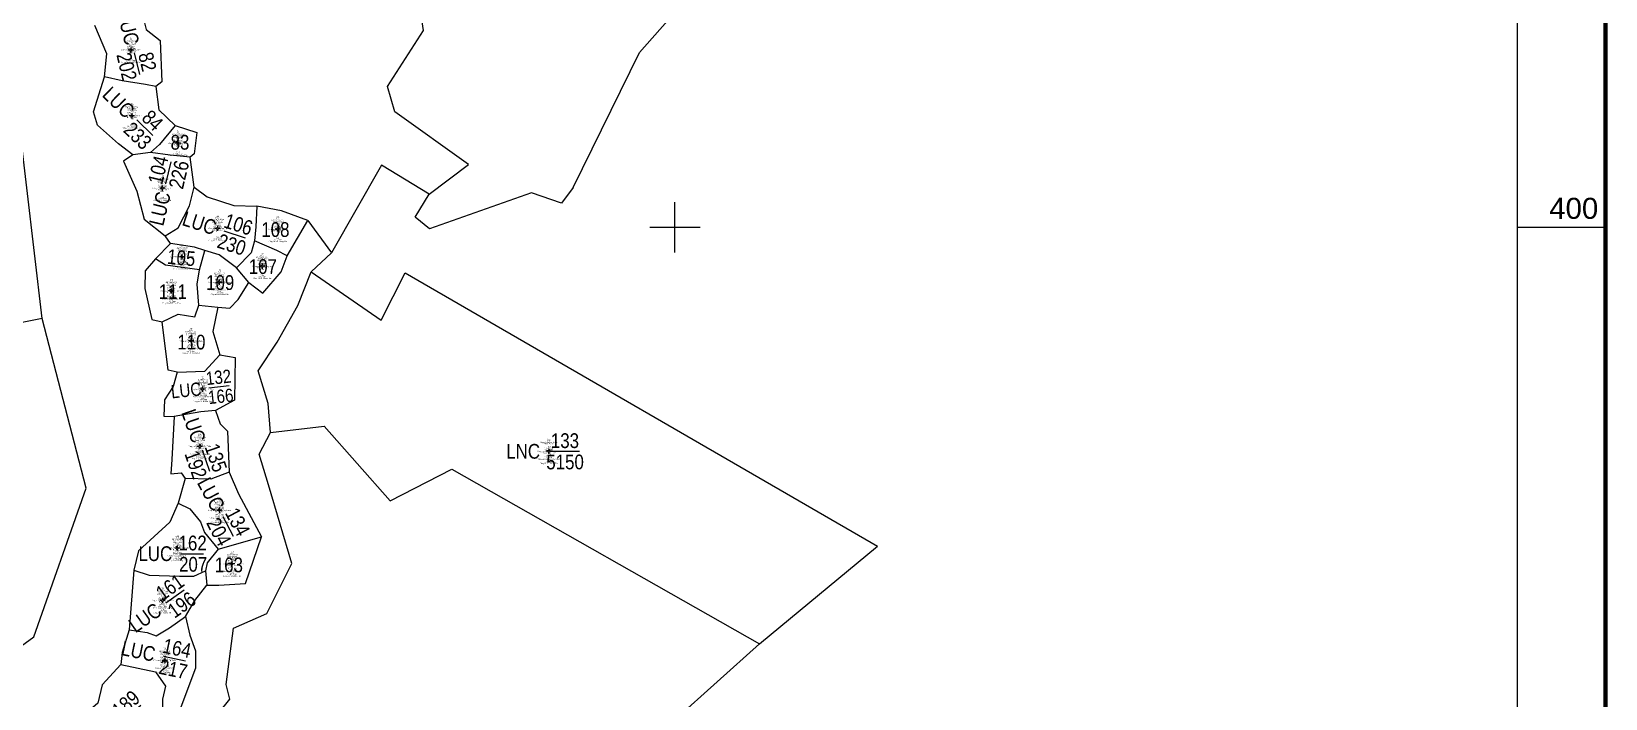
# Model space of a CAD drawing. Header units: metres. Extents: x 546779 to 548251, y 1841578 to 1843315.
# Drawn here: x 547847.2 to 548221, y 1842288 to 1842446.5 of the extents above; entities that cross this region are included whole.
import ezdxf
from ezdxf.enums import TextEntityAlignment as Align

# ---------------------------------------------------------------- set-up
doc = ezdxf.new("R2010")
doc.units = ezdxf.units.M
doc.header["$MEASUREMENT"] = 0
for name, color, linetype, lineweight in [('Level 10', 7, 'Continuous', 0), ('Level 11', 7, 'Continuous', 0), ('Level 13', 7, 'Continuous', 0), ('Level 15', 7, 'Continuous', 0), ('Level 18', 7, 'Continuous', 0), ('Level 56', 7, 'Continuous', 0), ('Level 60', 7, 'Continuous', 0)]:
    doc.layers.add(name, color=color, linetype=linetype, lineweight=lineweight)
doc.styles.add('Style-VHarial', font='VHarial.shx')
doc.styles.add('Style-vnarialNarrowI', font='vnarialNarrowI.shx')
doc.styles.add('Style-Vntimei', font='Vntimei.shx')

# ---------------------------------------------------------------- blocks, each defined once
blk = doc.blocks.new('N_THUA_80')
at = {"layer": 'Level 13', "color": 230, "linetype": 'Continuous', "lineweight": 13, "flags": 128}
blk.add_lwpolyline([(-1.678349, -0.006984), (3.64062, -0.003023)], dxfattribs=at)
at = {"layer": 'Level 13', "color": 230, "linetype": 'Continuous', "lineweight": 0, "style": 'Style-vnarialNarrowI'}
blk.add_text('82', height=3.499983, rotation=359.999982, dxfattribs=at).set_placement((1.101486, 0.780231), align=Align.CENTER)
blk.add_text('LUC ', height=3.499983, rotation=359.999982, dxfattribs=at).set_placement((-2.607487, 0.002234), align=Align.MIDDLE_RIGHT)
blk.add_text('202', height=3.499983, rotation=359.999982, dxfattribs=at).set_placement((1.099686, -0.781393), align=Align.TOP_CENTER)
blk = doc.blocks.new('N_THUA_82')
at = {"layer": 'Level 13', "color": 230, "linetype": 'Continuous', "lineweight": 13, "flags": 128}
blk.add_lwpolyline([(-1.669013, -0.001867), (3.649115, -0.00119)], dxfattribs=at)
at = {"layer": 'Level 13', "color": 230, "linetype": 'Continuous', "lineweight": 0, "style": 'Style-vnarialNarrowI'}
blk.add_text('84', height=3.499986, rotation=0.000055, dxfattribs=at).set_placement((1.092484, 0.768469), align=Align.CENTER)
blk.add_text('LUC ', height=3.499986, rotation=0.000055, dxfattribs=at).set_placement((-2.595013, -0.013529), align=Align.MIDDLE_RIGHT)
blk.add_text('233', height=3.499986, rotation=0.000055, dxfattribs=at).set_placement((1.098529, -0.791154), align=Align.TOP_CENTER)
blk = doc.blocks.new('N_THUA_102')
at = {"layer": 'Level 13', "color": 230, "linetype": 'Continuous', "lineweight": 13, "flags": 128}
blk.add_lwpolyline([(-2.837816, 0.003921), (2.527447, 0.004543)], dxfattribs=at)
at = {"layer": 'Level 13', "color": 230, "linetype": 'Continuous', "lineweight": 0, "style": 'Style-vnarialNarrowI'}
blk.add_text('104', height=3.499863, rotation=0.000121, dxfattribs=at).set_placement((-0.045482, 0.777317), align=Align.CENTER)
blk.add_text('LUC ', height=3.499863, rotation=0.000121, dxfattribs=at).set_placement((-3.776122, -0.005006), align=Align.MIDDLE_RIGHT)
blk.add_text('226', height=3.499863, rotation=0.000121, dxfattribs=at).set_placement((0.012512, -0.776755), align=Align.TOP_CENTER)
blk = doc.blocks.new('N_THUA_104')
at = {"layer": 'Level 13', "color": 230, "linetype": 'Continuous', "lineweight": 13, "flags": 128}
blk.add_lwpolyline([(-2.836711, 0.001315), (2.542602, -0.00139)], dxfattribs=at)
at = {"layer": 'Level 13', "color": 230, "linetype": 'Continuous', "lineweight": 0, "style": 'Style-vnarialNarrowI'}
blk.add_text('106', height=3.499927, rotation=359.999956, dxfattribs=at).set_placement((0.022875, 0.776708), align=Align.CENTER)
blk.add_text('LUC ', height=3.499927, rotation=359.999956, dxfattribs=at).set_placement((-3.769606, -0.003873), align=Align.MIDDLE_RIGHT)
blk.add_text('230', height=3.499927, rotation=359.999956, dxfattribs=at).set_placement((-0.012035, -0.777279), align=Align.TOP_CENTER)
blk = doc.blocks.new('N_THUA_130')
at = {"layer": 'Level 13', "color": 230, "linetype": 'Continuous', "lineweight": 13, "flags": 128}
blk.add_lwpolyline([(-2.827073, -0.001111), (2.537454, 0.009557)], dxfattribs=at)
at = {"layer": 'Level 13', "color": 230, "linetype": 'Continuous', "lineweight": 0, "style": 'Style-vnarialNarrowI'}
blk.add_text('132', height=3.499799, rotation=359.999997, dxfattribs=at).set_placement((-0.034775, 0.760274), align=Align.CENTER)
blk.add_text('LUC ', height=3.499799, rotation=359.999997, dxfattribs=at).set_placement((-3.780177, -0.015818), align=Align.MIDDLE_RIGHT)
blk.add_text('166', height=3.499799, rotation=359.999997, dxfattribs=at).set_placement((0.011227, -0.797912), align=Align.TOP_CENTER)
blk = doc.blocks.new('N_THUA_131')
at = {"layer": 'Level 13', "color": 230, "linetype": 'Continuous', "lineweight": 13, "flags": 128}
blk.add_lwpolyline([(-2.62, 0), (4.46, 0)], dxfattribs=at)
at = {"layer": 'Level 13', "color": 230, "linetype": 'Continuous', "lineweight": 0, "style": 'Style-vnarialNarrowI'}
blk.add_text('133', height=3.49998, dxfattribs=at).set_placement((1.029485, 0.78), align=Align.CENTER)
blk.add_text('LNC ', height=3.49998, dxfattribs=at).set_placement((-3.771418, -0.00001), align=Align.MIDDLE_RIGHT)
blk.add_text('5150', height=3.49998, dxfattribs=at).set_placement((1.059544, -0.78002), align=Align.TOP_CENTER)
blk = doc.blocks.new('N_THUA_132')
at = {"layer": 'Level 13', "color": 230, "linetype": 'Continuous', "lineweight": 13, "flags": 128}
blk.add_lwpolyline([(-2.844772, 0.007877), (2.411174, 0.005978)], dxfattribs=at)
at = {"layer": 'Level 13', "color": 230, "linetype": 'Continuous', "lineweight": 0, "style": 'Style-vnarialNarrowI'}
blk.add_text('134', height=3.499858, rotation=0.000012, dxfattribs=at).set_placement((-0.098679, 0.7643), align=Align.CENTER)
blk.add_text('LUC ', height=3.499858, rotation=0.000012, dxfattribs=at).set_placement((-3.770067, -0.012903), align=Align.MIDDLE_RIGHT)
blk.add_text('204', height=3.499858, rotation=0.000012, dxfattribs=at).set_placement((-0.096225, -0.790589), align=Align.TOP_CENTER)
blk = doc.blocks.new('N_THUA_133')
at = {"layer": 'Level 13', "color": 230, "linetype": 'Continuous', "lineweight": 13, "flags": 128}
blk.add_lwpolyline([(-2.846232, 0.002603), (2.507853, -0.001696)], dxfattribs=at)
at = {"layer": 'Level 13', "color": 230, "linetype": 'Continuous', "lineweight": 0, "style": 'Style-vnarialNarrowI'}
blk.add_text('135', height=3.499989, rotation=0.000009, dxfattribs=at).set_placement((-0.022297, 0.769483), align=Align.CENTER)
blk.add_text('LUC ', height=3.499989, rotation=0.000009, dxfattribs=at).set_placement((-3.772512, -0.016838), align=Align.MIDDLE_RIGHT)
blk.add_text('192', height=3.499989, rotation=0.000009, dxfattribs=at).set_placement((-0.042017, -0.797132), align=Align.TOP_CENTER)
blk = doc.blocks.new('N_THUA_157')
at = {"layer": 'Level 13', "color": 230, "linetype": 'Continuous', "lineweight": 13, "flags": 128}
blk.add_lwpolyline([(-2.827182, 0.002821), (2.524909, 0.002716)], dxfattribs=at)
at = {"layer": 'Level 13', "color": 230, "linetype": 'Continuous', "lineweight": 0, "style": 'Style-vnarialNarrowI'}
blk.add_text('161', height=3.499973, rotation=0.000026, dxfattribs=at).set_placement((0.149501, 0.781739), align=Align.CENTER)
blk.add_text('LUC ', height=3.499973, rotation=0.000026, dxfattribs=at).set_placement((-3.775293, 0.004078), align=Align.MIDDLE_RIGHT)
blk.add_text('196', height=3.499973, rotation=0.000026, dxfattribs=at).set_placement((0.019096, -0.773708), align=Align.TOP_CENTER)
blk = doc.blocks.new('N_THUA_158')
at = {"layer": 'Level 13', "color": 230, "linetype": 'Continuous', "lineweight": 13, "flags": 128}
blk.add_lwpolyline([(-2.83, 0), (2.53, 0)], dxfattribs=at)
at = {"layer": 'Level 13', "color": 230, "linetype": 'Continuous', "lineweight": 0, "style": 'Style-vnarialNarrowI'}
blk.add_text('162', height=3.49998, dxfattribs=at).set_placement((-0.032184, 0.78), align=Align.CENTER)
blk.add_text('LUC ', height=3.49998, dxfattribs=at).set_placement((-3.771418, -0.00001), align=Align.MIDDLE_RIGHT)
blk.add_text('207', height=3.49998, dxfattribs=at).set_placement((0.089274, -0.78002), align=Align.TOP_CENTER)
blk = doc.blocks.new('N_THUA_160')
at = {"layer": 'Level 13', "color": 230, "linetype": 'Continuous', "lineweight": 13, "flags": 128}
blk.add_lwpolyline([(-2.828037, -0.005432), (2.524139, -0.006644)], dxfattribs=at)
at = {"layer": 'Level 13', "color": 230, "linetype": 'Continuous', "lineweight": 0, "style": 'Style-vnarialNarrowI'}
blk.add_text('164', height=3.499925, rotation=0.000143, dxfattribs=at).set_placement((-0.042754, 0.77849), align=Align.CENTER)
blk.add_text('LUC ', height=3.499925, rotation=0.000143, dxfattribs=at).set_placement((-3.76939, -0.004083), align=Align.MIDDLE_RIGHT)
blk.add_text('217', height=3.499925, rotation=0.000143, dxfattribs=at).set_placement((0.087073, -0.782067), align=Align.TOP_CENTER)
blk = doc.blocks.new('N_THUA_185')
at = {"layer": 'Level 13', "color": 230, "linetype": 'Continuous', "lineweight": 13, "flags": 128}
blk.add_lwpolyline([(-2.838616, 0.006291), (2.482768, 0.006827)], dxfattribs=at)
at = {"layer": 'Level 13', "color": 230, "linetype": 'Continuous', "lineweight": 0, "style": 'Style-vnarialNarrowI'}
blk.add_text('189', height=3.499855, rotation=359.999907, dxfattribs=at).set_placement((-0.032769, 0.778239), align=Align.CENTER)
blk.add_text('LUC ', height=3.499855, rotation=359.999907, dxfattribs=at).set_placement((-3.771044, -0.003146), align=Align.MIDDLE_RIGHT)
blk.add_text('373', height=3.499855, rotation=359.999907, dxfattribs=at).set_placement((-0.068755, -0.784302), align=Align.TOP_CENTER)
blk = doc.blocks.new('CENTRD')
at = {"layer": 'Level 11', "linetype": 'Continuous', "lineweight": 0}
h = blk.add_hatch(color=3, dxfattribs=at)
edge = h.paths.add_edge_path()
edge.add_arc((-0.0025, 0), 1.500056, 0, 360)
at = {"layer": 'Level 11', "color": 3, "linetype": 'Continuous', "lineweight": 0}
for p, q in [((-6.200231, 0), (-12.400462, 0)), ((0, 6.200231), (-6.200231, 0)), ((-6.200231, 0), (0, -6.200231)), ((0, 12.400462), (0, 6.200231)), ((6.200231, 0), (0, 6.200231)), ((0, -6.200231), (6.200231, 0)), ((12.600469, 0), (6.200231, 0)), ((0, -6.200231), (0, -12.400462))]:
    blk.add_line(p, q, dxfattribs=at)

msp = doc.modelspace()

# ---------------------------------------------------------------- linework, layer by layer
at = {"layer": 'Level 10', "color": 7, "linetype": 'Continuous', "lineweight": 0}
for p, q in [((547849.68, 1842378.3), (547842.43, 1842440.39)), ((547875.43, 1842417.77), (547871.22, 1842417.2)), ((547885.8, 1842409.55), (547884.83, 1842416.67)), ((547907.86, 1842393.23), (547912.82, 1842401.62)), ((547912.82, 1842401.62), (547918.45, 1842393.91)), ((547880.21, 1842396.17), (547876.66, 1842392.54)), ((547880.21, 1842396.17), (547878.94, 1842397.94)), ((547887.09, 1842389.91), (547888.37, 1842394.45)), ((547918.45, 1842393.91), (547913.58, 1842389.38)), ((547898.81, 1842386.87), (547895.84, 1842390.39)), ((547886.88, 1842381.47), (547891.43, 1842381.01)), ((547883.69, 1842340.31), (547882.01, 1842334.46)), ((547891.48, 1842323.54), (547901.77, 1842326.43)), ((548020.1, 1842301.01), (548048.11, 1842324.2)), ((547871.48, 1842318.53), (547870.39, 1842304.32)), ((547888.5, 1842318.38), (547888.81, 1842314.97)), ((548020.1, 1842301.01), (548000, 1842282.97))]:
    msp.add_line(p, q, dxfattribs=at)
at = {"layer": 'Level 10', "color": 7, "linetype": 'Continuous', "lineweight": 0, "flags": 128}
for points in [[(547941.63, 1842407.89), (547950.93, 1842414.93), (547933.45, 1842427.41), (547931.74, 1842433.44), (547940.25, 1842446.76), (547937.62, 1842464.25), (547952.95, 1842490.88), (547953.43, 1842500.91), (547958.07, 1842509.7), (547969.65, 1842507.79)], [(547975.82, 1842409.44), (547991.59, 1842441.51), (548004.85, 1842456.62), (548017.55, 1842464.19), (548031.07, 1842472.51)], [(547873.31, 1842451.45), (547874.38, 1842447.01), (547877.72, 1842444.38), (547878.16, 1842434.52), (547876.73, 1842433.44)], [(547864.55, 1842435.73), (547865.07, 1842441.17), (547862.21, 1842447.91)], [(547871.22, 1842417.2), (547867.86, 1842419.81), (547862.89, 1842424.26), (547861.93, 1842427.44), (547864.55, 1842435.73)], [(547876.73, 1842433.44), (547874.26, 1842433.89), (547868.73, 1842434.78), (547864.55, 1842435.73)], [(547876.73, 1842433.44), (547877.45, 1842427.88), (547881.3, 1842424.15)], [(547881.3, 1842424.15), (547877.54, 1842419.69), (547875.43, 1842417.77)], [(547881.3, 1842424.15), (547886.45, 1842422.55), (547885.85, 1842417.45), (547884.83, 1842416.67)], [(547871.22, 1842417.2), (547869.04, 1842415.73), (547872.17, 1842408.54), (547873.9, 1842401.94), (547878.94, 1842397.94)], [(547884.83, 1842416.67), (547880.09, 1842417.1), (547875.43, 1842417.77)], [(547941.63, 1842407.89), (547930.33, 1842414.74), (547918.45, 1842393.91)], [(547878.94, 1842397.94), (547882.05, 1842399.85), (547884.74, 1842405.09), (547885.8, 1842409.55)], [(547885.8, 1842409.55), (547888.91, 1842407.24), (547895.22, 1842405.21), (547900.72, 1842405.01)], [(547975.82, 1842409.44), (547973.05, 1842405.72), (547965.95, 1842408.2), (547941.72, 1842399.62), (547938.27, 1842402.39), (547941.63, 1842407.89)], [(547900.72, 1842405.01), (547900.43, 1842400.08), (547900.14, 1842396.8)], [(547912.82, 1842401.62), (547906.59, 1842403.88), (547900.72, 1842405.01)], [(547888.37, 1842394.45), (547885.89, 1842395.29), (547880.21, 1842396.17)], [(547900.14, 1842396.8), (547899.38, 1842393.91), (547895.84, 1842390.39)], [(547907.86, 1842393.23), (547905.42, 1842394.47), (547900.14, 1842396.8)], [(547876.66, 1842392.54), (547874.17, 1842389.65), (547874.13, 1842385.43), (547875.73, 1842378.06), (547878.18, 1842377.5)], [(547887.09, 1842389.91), (547879, 1842391.01), (547876.66, 1842392.54)], [(547895.84, 1842390.39), (547891.74, 1842393.48), (547888.37, 1842394.45)], [(547898.81, 1842386.87), (547902.09, 1842384.38), (547906.47, 1842389.44), (547907.86, 1842393.23)], [(547886.88, 1842381.47), (547886.55, 1842386.51), (547887.09, 1842389.91)], [(547903.95, 1842351.25), (547903.39, 1842358.12), (547901, 1842365.91), (547905.54, 1842372.7), (547910.4, 1842381.42), (547913.58, 1842389.38)], [(547913.58, 1842389.38), (547930.25, 1842377.93), (547935.96, 1842389.18), (548048.11, 1842324.2)], [(547891.43, 1842381.01), (547894.3, 1842380.8), (547896.25, 1842382.84), (547898.81, 1842386.87)], [(547878.18, 1842377.5), (547881.99, 1842379.39), (547885.94, 1842378.69), (547886.88, 1842381.47)], [(547891.43, 1842381.01), (547890.25, 1842375.23), (547891.92, 1842369.68)], [(547849.68, 1842378.3), (547813.55, 1842371.05), (547778.77, 1842365.07), (547766.75, 1842362.86)], [(547828.11, 1842288.45), (547847.72, 1842302.7), (547860.19, 1842338.04), (547849.68, 1842378.3)], [(547881.74, 1842365.61), (547879.62, 1842366.07), (547878.18, 1842377.5)], [(547881.74, 1842365.61), (547888.37, 1842365.83), (547891.92, 1842369.68)], [(547891.92, 1842369.68), (547895.54, 1842369.03), (547895.37, 1842358.96), (547890.89, 1842356.5)], [(547881.74, 1842365.61), (547880.83, 1842362.2), (547878.79, 1842358.97), (547878.64, 1842355.14), (547881.05, 1842355.05)], [(547881.05, 1842355.05), (547880.51, 1842344.79), (547880.25, 1842341.38), (547882.69, 1842341.67), (547883.69, 1842340.31)], [(547890.89, 1842356.5), (547887.41, 1842356.13), (547881.05, 1842355.05)], [(547890.89, 1842356.5), (547892.01, 1842353.27), (547893.7, 1842351.53), (547894.16, 1842341.85)], [(547894.16, 1842341.85), (547889.79, 1842340.15), (547883.69, 1842340.31)], [(547894.16, 1842341.85), (547896.37, 1842336.67), (547901.77, 1842326.43)], [(547882.01, 1842334.46), (547880.05, 1842329.97), (547872.58, 1842323.14), (547871.48, 1842318.53)], [(547882.01, 1842334.46), (547884.81, 1842333.14), (547887.35, 1842329.99), (547888.3, 1842327.47), (547891.48, 1842323.54)], [(547888.81, 1842314.97), (547891.67, 1842315), (547898.04, 1842315.34), (547901.77, 1842326.43)], [(547891.48, 1842323.54), (547888.92, 1842320.29), (547888.5, 1842318.38)], [(547871.48, 1842318.53), (547875.13, 1842317.31), (547882.32, 1842317.1), (547885.72, 1842317.1), (547888.5, 1842318.38)], [(547883.72, 1842307.52), (547885.93, 1842311.33), (547888.81, 1842314.97)], [(547870.39, 1842304.32), (547874.64, 1842303.7), (547876.78, 1842302.95), (547879.93, 1842304.84), (547883.72, 1842307.52)], [(547883.72, 1842307.52), (547884.76, 1842303.07), (547886.14, 1842299.36), (547886.14, 1842295.23), (547881.68, 1842283.41)], [(547870.39, 1842304.32), (547868.73, 1842298.98), (547868.43, 1842296.11)], [(547868.43, 1842296.11), (547863.94, 1842291.32), (547862.9, 1842286.9), (547855.18, 1842280.16)], [(547868.43, 1842296.11), (547876.66, 1842294.4), (547879.03, 1842290.95), (547878.3, 1842287.9), (547878.3, 1842285.85), (547881.68, 1842283.41)]]:
    msp.add_lwpolyline(points, dxfattribs=at)
at = {"layer": 'Level 18', "color": 1, "linetype": 'Continuous', "lineweight": 0, "flags": 128}
for points in [[(547886.45, 1842278.14), (547894.29, 1842287.88), (547893.39, 1842291.35), (547895.18, 1842304.72), (547903.05, 1842308.22), (547908.97, 1842320.11), (547903.45, 1842338.77), (547901.23, 1842346.07), (547903.95, 1842351.25)], [(547903.95, 1842351.25), (547916.69, 1842352.78), (547932.33, 1842334.98), (547946.98, 1842342.52), (548020.1, 1842301.01)]]:
    msp.add_lwpolyline(points, dxfattribs=at)
at = {"layer": 'Level 60', "color": 7, "linetype": 'Continuous', "lineweight": 140, "flags": 128}
msp.add_lwpolyline([(546779, 1843221), (548221, 1843221), (548221, 1841779), (546779, 1841779), (546779, 1843221)], close=True, dxfattribs=at)
at = {"layer": 'Level 60', "color": 7, "linetype": 'Continuous', "lineweight": 0, "flags": 128}
msp.add_lwpolyline([(546800, 1843200), (548200, 1843200), (548200, 1841800), (546800, 1841800), (546800, 1843200)], close=True, dxfattribs=at)
for points in [[(548000, 1842394), (548000, 1842406)], [(547994, 1842400), (548006, 1842400)], [(548200, 1842400), (548221, 1842400)]]:
    msp.add_lwpolyline(points, dxfattribs=at)

# ---------------------------------------------------------------- block references
at = {"layer": 'Level 11', "color": 3, "linetype": 'Continuous', "lineweight": 0, "xscale": 0.049998, "yscale": 0.049998, "zscale": 0.049998}
for p in [(547870.79, 1842442.1), (547870.98, 1842426.51), (547881.97, 1842419.96), (547878.24, 1842409.29), (547891.36, 1842399.74), (547905.68, 1842399.53), (547882.92, 1842393.01), (547901.97, 1842390.74), (547880.37, 1842384.86), (547891.77, 1842386.94), (547885.09, 1842373.01), (547887.81, 1842361.54), (547887.16, 1842347.94), (547970.04, 1842346.77), (547891.79, 1842332.77), (547881.8, 1842323.79), (547894.79, 1842320.04), (547878.3, 1842311.32), (547878.81, 1842297.09)]:
    msp.add_blockref('CENTRD', p, dxfattribs=at)
at = {"layer": 'Level 13', "color": 230, "linetype": 'Continuous', "lineweight": 0}
for name, p, xscale, yscale, zscale, rotation in [('N_THUA_80', (547872, 1842439.8), 0.999999, 0.999999, 0.999999, 283.549427), ('N_THUA_82', (547873.39, 1842424.34), 0.999998, 0.999998, 0.999998, 315.906925), ('N_THUA_102', (547879.73, 1842413.08), 0.999999, 0.999999, 0.999999, 76.63054), ('N_THUA_104', (547895.52, 1842398.29), 0.999998, 0.999998, 0.999998, 342.16646), ('N_THUA_130', (547891.86, 1842362.13), 0.9, 0.9, 0.9, 6.068994), ('N_THUA_133', (547888.62, 1842344.4), 0.999997, 0.999997, 0.999997, 289.123941), ('N_THUA_132', (547893.97, 1842328.74), 1.000001, 1.000001, 1.000001, 297.80463), ('N_THUA_157', (547881.39, 1842312.36), 1.000002, 1.000002, 1.000002, 35.265021), ('N_THUA_160', (547881.27, 1842297.49), 0.999998, 0.999998, 0.999998, 348.262151), ('N_THUA_185', (547871.24, 1842284.85), 1.000001, 1.000001, 1.000001, 40.268523)]:
    msp.add_blockref(name, p, dxfattribs=dict(at, xscale=xscale, yscale=yscale, zscale=zscale, rotation=rotation))
for name, p in [('N_THUA_131', (547972.84, 1842346.77)), ('N_THUA_158', (547885.48, 1842322.45))]:
    msp.add_blockref(name, p, dxfattribs=at)

# ---------------------------------------------------------------- texts
at = {"layer": 'Level 13', "color": 230, "linetype": 'Continuous', "lineweight": 0, "style": 'Style-vnarialNarrowI'}
for s, p in [('83', (547882.44, 1842420.19)), ('108', (547905.1, 1842399.46)), ('107', (547902.13, 1842390.66)), ('109', (547891.99, 1842386.86)), ('111', (547880.75, 1842384.7)), ('110', (547885.14, 1842372.71)), ('163', (547894.05, 1842319.79))]:
    msp.add_text(s, height=3.5, dxfattribs=at).set_placement(p, align=Align.MIDDLE_CENTER)
msp.add_text('105', height=3.5, rotation=354.5938, dxfattribs=at).set_placement((547882.76, 1842392.77), align=Align.MIDDLE_CENTER)
at = {"layer": 'Level 15', "color": 3, "linetype": 'Continuous', "lineweight": 0, "char_height": 0.3, "attachment_point": 5, "line_spacing_factor": 0.72, "style": 'Style-Vntimei'}
for s, insert in [('82\\PLUC\\PHå V¨n Ph\xad¬ng\\PTh«n Ruéng\\P§ång Ruéng\\P1983\\P197236113\\P24/02/2006\\PC«ng an t∅nh Qu¶ng TrÞ\\PHå ThÞ Vinh\\P1988\\P \\P \\P \\P53/6\\P02/10/2007\\PC«ng An x· H\xadíng T©n\\P', (547870.79, 1842442.05)), ('84\\PLUC\\PHå V¨n Ph\xad¬ng\\PTh«n Ruéng\\P§ång Ruéng\\P1983\\P197236113\\P24/02/2006\\PC«ng an t∅nh Qu¶ng TrÞ\\PHå ThÞ Vinh\\P1988\\P \\P \\P \\P53/6\\P02/10/2007\\PC«ng An x· H\xadíng T©n\\P', (547870.98, 1842426.46)), ('83\\PLUC\\PHå V¨n Ph\xad¬ng\\PTh«n Ruéng\\P§ång Ruéng\\P1983\\P197236113\\P24/02/2006\\PC«ng an t∅nh Qu¶ng TrÞ\\PHå ThÞ Vinh\\P1988\\P \\P \\P \\P53/6\\P02/10/2007\\PC«ng An x· H\xadíng T©n\\P', (547881.97, 1842419.91)), ('104\\PLUC\\PHå V¨n Ph\xad¬ng\\PTh«n Ruéng\\P§ång Ruéng\\P1983\\P197236113\\P24/02/2006\\PC«ng an t∅nh Qu¶ng TrÞ\\PHå ThÞ Vinh\\P1988\\P \\P \\P \\P53/6\\P02/10/2007\\PC«ng An x· H\xadíng T©n\\P', (547878.24, 1842409.24)), ('106\\PLUC\\PHå V¨n Ph\xad¬ng\\PTh«n Ruéng\\P§ång Ruéng\\P1983\\P197236113\\P24/02/2006\\PC«ng an t∅nh Qu¶ng TrÞ\\PHå ThÞ Vinh\\P1988\\P \\P \\P \\P53/6\\P02/10/2007\\PC«ng An x· H\xadíng T©n\\P', (547891.36, 1842399.69)), ('108\\PLUC\\PHå V¨n Ph\xad¬ng\\PTh«n Ruéng\\P§ång Ruéng\\P1983\\P197236113\\P24/02/2006\\PC«ng an t∅nh Qu¶ng TrÞ\\PHå ThÞ Vinh\\P1988\\P \\P \\P \\P53/6\\P02/10/2007\\PC«ng An x· H\xadíng T©n\\P', (547905.68, 1842399.48)), ('105\\PLUC\\PHå V¨n Cho¾t\\PTh«n Ruéng\\P§ång Ruéng\\P1956\\P191143023\\P20/06/1987\\PC«ng an t∅nh B×nh TrÞ Thiªn\\PHå ThÞ Teo\\P1972\\P197121843\\P20/09/1999\\PC«ng an t∅nh Qu¶ng TrÞ\\P27/6\\P01/02/2006\\PC«ng an x· H\xadíng T©n\\P', (547882.92, 1842392.96)), ('107\\PLUC\\PHå V¨n Ph\xad¬ng\\PTh«n Ruéng\\P§ång Ruéng\\P1983\\P197236113\\P24/02/2006\\PC«ng an t∅nh Qu¶ng TrÞ\\PHå ThÞ Vinh\\P1988\\P \\P \\P \\P53/6\\P02/10/2007\\PC«ng An x· H\xadíng T©n\\P', (547901.97, 1842390.69)), ('109\\PLUC\\PHå V¨n Cho¾t\\PTh«n Ruéng\\P§ång Ruéng\\P1956\\P191143023\\P20/06/1987\\PC«ng an t∅nh B×nh TrÞ Thiªn\\PHå ThÞ Teo\\P1972\\P197121843\\P20/09/1999\\PC«ng an t∅nh Qu¶ng TrÞ\\P27/6\\P01/02/2006\\PC«ng an x· H\xadíng T©n\\P', (547891.77, 1842386.89)), ('111\\PLUC\\PHå V¨n Cho¾t\\PTh«n Ruéng\\P§ång Ruéng\\P1956\\P191143023\\P20/06/1987\\PC«ng an t∅nh B×nh TrÞ Thiªn\\PHå ThÞ Teo\\P1972\\P197121843\\P20/09/1999\\PC«ng an t∅nh Qu¶ng TrÞ\\P27/6\\P01/02/2006\\PC«ng an x· H\xadíng T©n\\P', (547880.37, 1842384.81)), ('110\\PLUC\\PHå V¨n Cho¾t\\PTh«n Ruéng\\P§ång Ruéng\\P1956\\P191143023\\P20/06/1987\\PC«ng an t∅nh B×nh TrÞ Thiªn\\PHå ThÞ Teo\\P1972\\P197121843\\P20/09/1999\\PC«ng an t∅nh Qu¶ng TrÞ\\P27/6\\P01/02/2006\\PC«ng an x· H\xadíng T©n\\P', (547885.09, 1842372.96)), ('132\\PLUC\\PHå V¨n Cho¾t\\PTh«n Ruéng\\P§ång Ruéng\\P1956\\P191143023\\P20/06/1987\\PC«ng an t∅nh B×nh TrÞ Thiªn\\PHå ThÞ Teo\\P1972\\P197121843\\P20/09/1999\\PC«ng an t∅nh Qu¶ng TrÞ\\P27/6\\P01/02/2006\\PC«ng an x· H\xadíng T©n\\P', (547887.81, 1842361.49)), ('135\\PLUC\\PHå V¨n Cho¾t\\PTh«n Ruéng\\P§ång Ruéng\\P1956\\P191143023\\P20/06/1987\\PC«ng an t∅nh B×nh TrÞ Thiªn\\PHå ThÞ Teo\\P1972\\P197121843\\P20/09/1999\\PC«ng an t∅nh Qu¶ng TrÞ\\P27/6\\P01/02/2006\\PC«ng an x· H\xadíng T©n\\P', (547887.16, 1842347.89)), ('133\\PLNC\\PNguyÔn Quang Trung\\PTh«n Xa Re\\P \\P1963\\P191073798\\P22/01/1986\\PC«ng an t∅nh B×nh TrÞ Thiªn\\PNguyÔn ThÞ QuÕ\\P1964\\P191944814\\P12/10/1984\\PC«ng an t∅nh B×nh TrÞ Thiªn\\P9/5\\P17/10/1998\\PC«ng an x· H\xadíng T©n\\P', (547970.04, 1842346.72)), ('134\\PLUC\\PHå V¨n Cho¾t\\PTh«n Ruéng\\P§ång Ruéng\\P1956\\P191143023\\P20/06/1987\\PC«ng an t∅nh B×nh TrÞ Thiªn\\PHå ThÞ Teo\\P1972\\P197121843\\P20/09/1999\\PC«ng an t∅nh Qu¶ng TrÞ\\P27/6\\P01/02/2006\\PC«ng an x· H\xadíng T©n\\P', (547891.79, 1842332.72)), ('162\\PLUC\\PHå V¨n Cho¾t\\PTh«n Ruéng\\P§ång Ruéng\\P1956\\P191143023\\P20/06/1987\\PC«ng an t∅nh B×nh TrÞ Thiªn\\PHå ThÞ Teo\\P1972\\P197121843\\P20/09/1999\\PC«ng an t∅nh Qu¶ng TrÞ\\P27/6\\P01/02/2006\\PC«ng an x· H\xadíng T©n\\P', (547881.8, 1842323.74)), ('163\\PLUC\\PHå V¨n Cho¾t\\PTh«n Ruéng\\P§ång Ruéng\\P1956\\P191143023\\P20/06/1987\\PC«ng an t∅nh B×nh TrÞ Thiªn\\PHå ThÞ Teo\\P1972\\P197121843\\P20/09/1999\\PC«ng an t∅nh Qu¶ng TrÞ\\P27/6\\P01/02/2006\\PC«ng an x· H\xadíng T©n\\P', (547894.79, 1842319.99)), ('161\\PLUC\\PHå V¨n Cho¾t\\PTh«n Ruéng\\P§ång Ruéng\\P1956\\P191143023\\P20/06/1987\\PC«ng an t∅nh B×nh TrÞ Thiªn\\PHå ThÞ Teo\\P1972\\P197121843\\P20/09/1999\\PC«ng an t∅nh Qu¶ng TrÞ\\P27/6\\P01/02/2006\\PC«ng an x· H\xadíng T©n\\P', (547878.3, 1842311.27)), ('164\\PLUC\\PHå V¨n Cho¾t\\PTh«n Ruéng\\P§ång Ruéng\\P1956\\P191143023\\P20/06/1987\\PC«ng an t∅nh B×nh TrÞ Thiªn\\PHå ThÞ Teo\\P1972\\P197121843\\P20/09/1999\\PC«ng an t∅nh Qu¶ng TrÞ\\P27/6\\P01/02/2006\\PC«ng an x· H\xadíng T©n\\P', (547878.81, 1842297.04))]:
    msp.add_mtext(s, dxfattribs=dict(at, insert=insert))
at = {"layer": 'Level 56', "color": 7, "linetype": 'Continuous', "lineweight": 0, "style": 'Style-VHarial'}
msp.add_text('400', height=5, dxfattribs=at).set_placement((548219.28, 1842402), align=Align.RIGHT)

doc.saveas('drawing.dxf')
